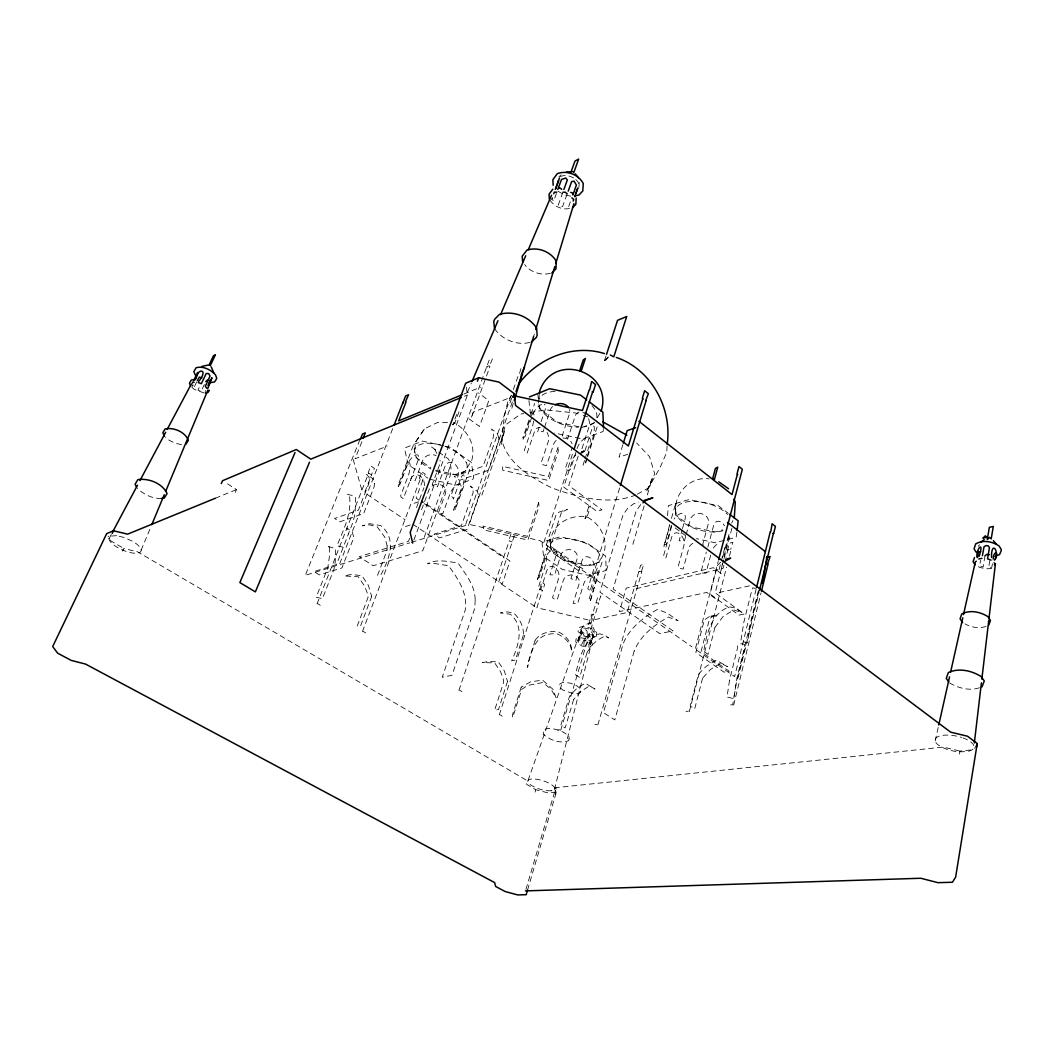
<?xml version="1.0" encoding="UTF-8"?>
<svg xmlns="http://www.w3.org/2000/svg" width="1054" height="1054" viewBox="0 0 1054 1054"><rect width="100%" height="100%" fill="white"/><g stroke="black" fill="none" stroke-linecap="round" stroke-linejoin="round"><path stroke-width="0.75" stroke-dasharray="5 3.75" d="M196.584 382.101L194.028 387.529L192.447 386.475L192.974 384.42M669.698 524.642L663.954 546.38L669.909 525.248M667.577 515.722L668.341 505.67L689.197 499.504L718.459 505.815L728.301 513.311M667.077 445.921L666.787 452.206L660.054 467.594L646.234 492.06L652.242 478.187L646.669 497.198M675.957 513.377C672.742 494.392 689.869 476.065 709.105 478.872M550.649 543.904C549.819 525.142 569.529 514.181 586.393 516.658C602.19 524.312 611.399 544.971 600.069 560.135M538.976 398.399L539.266 395.421M736.97 532.046L736.127 537.237L715.086 542.77L696.325 538.634M414.578 450.269L415.724 441.824L424.485 428.78L437.792 422.364L448.964 422.588M989.798 560.636L988.652 567.526L990.892 567.737L991.893 566.881L993.276 558.554M959.456 754.097L959.904 751.08L973.949 749.657M984.989 555.893L983.105 566.999L979.627 565.734L980.563 560.254M935.175 740.922L938.389 726.614M733.624 705.271L761.067 592.783M756.113 589.278L734.625 676.628L694.441 648.539M758.34 590.925L736.944 678.236L732.728 704.665L730.198 705.034M737.998 678.078L759.038 592.098M578.87 187.428L579.371 181.459M554.417 789.551L590.951 645.549M689.29 711.7L726.588 567.184M729.447 556.077L731.094 549.714L730.264 549.094L727.945 549.661L725.916 557.487M722.543 557.764L729.249 533.429L722.939 561.874M722.543 563.389L721.226 569.397L718.986 569.937L720.949 562.388M723.663 560.043L715.192 592.835L744.164 614.074L738.973 615.114L710.014 593.969L717.445 565.524L722.425 560.425M724.072 558.488L732.161 527.303M723.887 565.326L723.07 568.449L635.957 588.738M695.495 648.342L718.209 561.453M721.344 560.873L724.493 548.778A9.012 5.151 -53.1 0 0 724.625 545.155M710.712 555.115L705.943 573.126L700.726 572.994L706.325 552.006M707.853 547.131L713.571 525.669A9.223 6.179 74.6 0 1 724.506 525.827M685.706 536.288L684.441 540.873L679.105 540.794L682.07 530.122M686.128 534.76L690.33 519.49A9.275 8.024 3.4 0 1 701.463 513.693A9.275 8.024 3.4 0 1 708.38 523.416L702.61 544.878L705.732 545.564M682.491 528.594L685.021 519.438A9.183 4.993 -53.3 0 0 682.32 513.351A9.183 4.993 -53.3 0 0 674.073 519.003M671.279 526.117L666.181 544.286L663.994 544.878M671.451 518.423L675.838 502.85L675.416 514.945L691.516 526.895L714.81 531.98L722.688 529.859M597.855 724.941L641.899 571.439L639.027 571.36M758.893 590.846L750.567 624.245L747.484 642.821L740.817 641.24L743.742 622.637L751.515 591.478L752.833 587.803L755.507 588.422M580.78 629.923L583.349 625.733L590.121 622.703L594.14 629.251L594.192 633.138A6.93 2.846 16.8 0 1 587.605 634.508A6.93 2.846 16.8 0 1 580.78 629.923A6.93 2.846 16.8 0 1 587.355 628.54A6.93 2.846 16.8 0 1 594.192 633.125M527.58 889.984L556.341 792.028L555.919 787.641L943.396 747.075L959.904 751.08M632.874 544.338L644.376 505.064M525.959 889.312L555.919 787.641M590.886 643.941L589.753 643.19C596.959 632.887 588.172 624.469 586.933 641.293L584.272 640.345C592.796 626.577 579.99 626.26 580.504 639.883L578.62 640.279L581.452 630.476L577.328 642.268L578.475 643.019C579.726 626.3 588.514 634.627 581.294 644.903L583.929 645.838C583.402 632.255 596.129 632.598 587.684 646.3L589.568 645.918L593.297 634.692L590.517 644.508L590.886 643.941L593.982 633.559M588.501 624.548L591.492 614.574L593.797 614.06L590.82 624.047L588.514 624.535L590.121 622.703L590.78 624.047M585.787 640.542L586.09 639.541M560.702 730.33L598.712 603.02L595.918 602.914M590.477 600.424L602.229 561.466L587.658 565.405L566.617 560.662L551.005 549.951L549.845 539.305L537.487 579.542L543.785 559.977A8.287 1.462 -77.2 0 1 546.512 556.802A8.287 1.462 -77.2 0 1 544.707 567.777L538.462 587.223L538.634 588.514L540.662 589.871L546.881 570.464A8.208 6.126 74.9 0 1 554.984 567.408A8.208 6.126 74.9 0 1 558.62 578.409L552.52 597.763L554.536 599.107L557.237 599.726L563.297 580.372A8.195 7.273 -5 0 1 573.376 575.128A8.195 7.273 -5 0 1 579.081 583.969L573.112 603.389L577.671 603.56L583.626 584.114A8.248 4.321 -55.7 0 1 591.228 575.629A8.248 4.321 -55.7 0 1 594.522 581.307L588.593 600.885L590.477 600.424L596.327 579.516A8.34 1.199 -77.3 0 0 598.264 568.501A8.34 1.199 -77.3 0 0 595.879 571.769L589.897 591.531L589.805 590.214L587.776 588.83L593.784 569.041A8.419 6.14 74.8 0 0 590.056 557.75A8.419 6.14 74.8 0 0 581.927 560.847L575.8 580.688L570.939 578.646L577.105 558.818A8.445 7.418 -5 0 0 571.228 549.793A8.445 7.418 -5 0 0 560.86 555.155L554.588 574.931L549.938 574.799L556.222 555.05A8.392 4.176 -55.7 0 0 553.126 549.45A8.392 4.176 -55.7 0 0 545.445 558.106L539.147 577.724L537.316 578.211M535.089 792.094L535.761 789.723L526.671 784.4L525.999 779.96L137.626 551.835L123.805 548.488L122.593 551.058L123.753 548.449L110.986 540.979L108.101 536.091M511.836 408.214L513.733 401.982M533.601 336.503L534.312 334.184M592.756 576.538L619.91 487.04M577.632 641.267L580.451 631.926M622.874 444.656L619.041 457.133L627.631 454.353M603.599 429.505L602.967 431.547L582.44 438.965L554.43 433.036M584.93 450.822L591.492 430.296A9.763 1.607 -78.1 0 1 594.311 427.634A9.763 1.607 -78.1 0 1 592.058 440.849L587.091 456.448M584.509 460.519L583.02 465.196L585.207 464.445L587.183 458.253M585.01 458.964L589.976 443.405A9.618 4.585 -53.5 0 0 586.169 437.792A9.618 4.585 -53.5 0 0 577.315 447.91L570.333 469.544L568.185 470.268L565.023 469.597L572.032 448.003M586.591 458.003L585.207 464.445M587.671 456.711L598.013 424.235M578.198 456.118L568.738 485.538L601.966 509.886L596.907 511.361L563.719 487.119L573.192 457.792L575.906 454.814M581.953 448.727L589.041 426.686A9.868 7.022 69.7 0 0 587.803 417.173M499.267 714.941L539.595 589.081L542.415 590.293L536.855 607.71L590.648 620.516L597.868 596.722L600.872 596.024L598.303 602.743M606.063 355.844L604.034 362.115L608.237 357.359M543.877 542.375L573.112 452.153M458.925 690.37L509.253 540.742L512.112 541.98M544.048 428.833L543.06 431.771L539.793 431.086L537.632 431.903L539.121 427.502M544.536 427.371L550.478 409.769A9.881 8.234 -4.9 0 1 553.087 406.04M541.11 421.653L545.076 409.94A9.815 4.374 -53.6 0 0 544.272 404.301M529.622 420.612L523.219 439.254L522.995 437.436L530.425 415.843M530.952 414.301L534.668 403.498M481.862 495.143L504.721 430.085L501.19 444.775L504.247 416.752L508.094 400.428L511.519 395.158M556.42 193.409L553.679 200.945L551.809 199.338L552.362 197.757M512.349 401.851L469.214 524.391L540.083 540.715L692.03 646.853M528.094 780.355L577.236 640.661M465.67 524.352L511.137 395.737M513.324 389.545L518.252 375.606L520.597 374.644M520.953 368.61L518.779 376.001M510.017 402.773L512.139 396.791M421.574 509.767L428.952 489.873A8.709 7.431 -10.9 0 1 439.847 484.537A8.709 7.431 -10.9 0 1 445.434 493.641L438.161 513.588L442.812 513.654L450.058 493.667A8.748 3.887 -55.1 0 1 458.003 484.603A8.748 3.887 -55.1 0 1 460.677 490.07L453.444 510.189L455.275 509.596L469.649 469.583L455.42 474.59L433.431 469.636M568.673 206.584L570.807 200.589M566.973 194.384L562.612 206.531L560.175 206.505L558.317 204.911L562.704 192.777M424.235 537.263L489.161 360.139L492.508 358.703L489.451 366.173M551.809 199.338L552.296 197.981M413.866 540.004L467.475 394.986L465.908 384.684M409.637 538.251L408.491 541.321L359.164 556.736L373.182 565.708L422.786 550.741L450.177 475.749L451.046 468.793L450.44 463.101L448.398 458.951L431.534 446.975L434.828 449.373L436.804 453.497M416.501 507.606L423.919 487.712M362.431 631.596L420.454 478.806L422.746 480.387L416.093 498.12L422.865 502.732M424.406 485.696A8.722 6.825 69.8 0 0 419.242 475.499A8.722 6.825 69.8 0 0 410.862 478.753L403.313 498.687L401.047 497.159L400.678 495.63L408.267 475.67A8.801 2.306 -77.3 0 0 409.993 463.839A8.801 2.306 -77.3 0 0 406.185 466.54L398.504 486.632L398.122 485.077L413.405 445.117L416.093 457.555L430.77 467.778M339.744 563.613L392.892 428.135M317.017 603.929L368.557 473.351L371.667 474.708L364.579 492.732L405.079 519.754M305.765 574.206L359.638 440.388M361.904 441.758L355.053 458.793L387.134 446.132M141.17 550.148L150.538 527.672M467.528 392.009L471.375 382.997M235.253 492.442L236.518 489.57L225.095 482.324M204.357 384.433L201.143 391.284L197.968 390.138L199.825 386.159M205.148 391.548L205.649 390.441M192.447 386.475L192.961 385.382M731.634 523.074L732.952 520.584M108.997 538.778L111.316 534.431M974.607 748.432L976.571 744.77M597.315 417.634L600.411 412.522M466.975 467.857L471.639 460.611C476.329 445.262 467.607 430.203 454.234 422.812L452.97 424.459M415.724 441.824L418.939 437.041M421.495 433.22L424.485 428.78M454.234 422.812L452.798 424.92L457.225 412.984L458.991 411.745L454.735 423.234M640.74 504.576L636.181 510.887L613.125 589.002L673.032 630.924L659.685 633.586L599.937 592.124L623.138 514.602L627.71 508.331L633.375 503.944L638.54 502.086M585.141 518.173L586.393 516.658L587.012 517.171M604.561 360.481L609.186 356.081M558.923 176.888L561.15 174.819M635.931 494.958C608.83 505.696 578.066 497.448 551.664 487.831C530.873 477.383 508.107 464.076 501.717 440.032L505.301 425.065L520.623 414.117L523.759 413.59M637.341 494.181L648.579 487.923L654.705 473.786L649.501 456.645L636.669 442.983M709.395 616.577L704.336 619.963L695.824 652.518L723.966 672.136L729.21 671.253L701.055 651.57L709.526 618.909L711.911 616.853L717.458 614.943L709.395 616.577L712.267 615.997M486.737 366.713L488.937 365.778L489.965 366.568L471.191 417.951L473.351 412.114L510.65 397.384M486.5 367.424L487.251 367.108M463.879 394.051L480.558 387.187M215.345 498.239L236.518 489.57M464.432 396.238L467.475 394.986M986.057 626.392C979.285 628.882 971.169 627.393 964.99 623.876M522.995 437.436L525.116 436.633L532.586 414.841A9.815 4.374 -53.6 0 1 541.506 404.486M582.072 427.41L594.377 422.852M398.122 485.077L399.901 484.432L407.595 464.3A8.906 3.702 -55.1 0 1 415.605 455.012A8.906 3.702 -55.1 0 1 418.056 460.387L410.375 480.664L415.105 480.677L422.759 460.361A8.985 7.589 -10.6 0 1 436.119 455.631M414.169 503.285L418.543 501.783M979.443 687.748C969.575 691.187 958.284 688.143 949.549 682.913M405.447 526.552L411.297 524.655M306.833 574.865L409.782 542.85M411.337 542.375L425.368 538.014M427.595 537.316L466.803 525.129M638.724 571.821L639.422 571.65M641.491 571.149L643.77 564.43L640.634 565.207L627.156 612.545L592.638 620.081M728.354 549.977L727.563 550.162L729.368 543.205L732.899 542.336L730.685 549.411M719.052 592.519L752.095 585.299M569.463 208.494C561.756 210.299 553.218 205.925 549.332 199.153M550.32 273.289C541.176 275.858 530.254 272.195 524.628 264.541M530.043 412.522L545.748 409.848L575.563 413.01L581.624 414.986M529.701 342.458C516.671 345.699 502.099 339.625 494.55 328.677M557.829 730.093L559.832 729.803M594.864 724.704L596.986 724.401M686.009 711.45L688.394 711.107M556.341 792.041L548.014 792.885L535.801 789.736M161.42 498.384C152.527 499.003 143.884 494.3 137.349 488.555M991.774 568.567L985.872 568.791L979.772 567.434L976.267 565.497M570.662 196.136L564.351 194.924L557.382 190.853M579.002 426.765L557.606 422.272L539.358 408.688L538.515 400.665M443.866 445.868L422.43 441.099L405.474 447.673L404.749 449.544L408.135 464.524L427.858 478.16M445.407 446.211L449.992 447.239L471.309 462.403L473.668 477.278L472.996 479.148L455.75 485.09L429.176 479.069M204.252 393.023L194.358 389.453L190.774 386.265M181.459 444.656L175.28 443.233L169.101 440.216L165.676 437.344M343.103 547.224L337.003 545.774C343.222 530.057 351.931 513.838 349.493 496.315L347.161 494.3L353.301 495.709L355.593 497.725L355.185 512.784L353.195 521.572L336.529 564.536L313.973 571.571L319.336 574.891L341.931 567.935L353.854 537.461L352.049 531.44L346.766 528.014L348.531 534.022M583.139 415.474L587.684 416.949M317.728 603.731L320.297 605.299M363.156 631.412L365.633 632.914M459.676 690.225L461.955 691.622M500.044 714.823L502.244 716.167M412.76 524.181L502.271 583.956L509.938 560.965L421.468 500.795M534.773 606.313L498.634 582.203L514.286 535.893L511.071 533.667L508.898 540.135L509.622 540.636M368.913 473.22L368.189 472.732L370.85 465.987L374.486 468.463L371.311 474.84M539.964 588.988L541.598 582.164L544.734 584.298L542.665 590.807L542.046 590.385M424.222 503.654L504.128 557.974M420.085 478.938L419.308 478.397L421.784 471.823L425.249 474.221L422.377 480.505M468.977 418.807L479.491 426.488L488.832 400.625L478.463 392.905M715.271 598.58L706.812 592.414L619.409 611.623L626.234 588.132L713.308 567.698L721.661 573.916M675.219 527.949L685.64 535.616M353.222 459.518L362.154 491.111M455.275 509.596L454.999 508.081L462.245 487.91A8.84 2.016 -77.3 0 0 464.103 476.039A8.84 2.016 -77.3 0 0 460.677 478.845L453.352 499.148L453.062 497.607L450.796 496.039L458.161 475.71A8.946 6.864 70 0 0 454.261 463.681A8.946 6.864 70 0 0 444.959 466.435L437.45 486.816L432.219 484.563L439.768 464.182A8.985 7.589 -10.6 0 0 440.005 460.229M528.937 400.546L530.729 416.37M537.856 394.249L538.357 399.058M440.598 444.999A27.602 13.109 20.4 0 0 415.619 455.815A27.602 13.109 20.4 0 0 430.981 468.885M445.012 446.422A27.602 13.109 20.4 0 1 466.105 462.337M466.237 462.35A27.602 13.109 20.4 0 1 458.885 473.971A27.602 13.109 20.4 0 1 432.377 469.544M962.921 737.905A19.776 7.615 11.2 0 1 973.962 746.179A19.776 7.615 11.2 0 1 965.451 751.739L963.646 751.686A17.878 6.877 11.3 0 1 940.049 745.968L938.6 745.244A19.776 7.615 11.2 0 1 939.259 736.127A19.776 7.615 11.2 0 1 961.617 737.457M531.414 415.645A9.684 1.963 -78.2 0 1 534.049 416.646M533.614 421.047A9.684 1.963 -78.2 0 1 531.901 428.122L524.523 449.715L524.734 451.481L527.132 453.207L534.47 431.653A9.578 6.996 69.6 0 1 540.215 427.423M978.296 546.354A9.631 4.703 9 0 1 979.68 544.826M560.372 176.611A11.291 7.286 21.2 0 1 574.667 178.679M575.774 179.549A11.291 7.286 21.2 0 1 579.16 185.609M551.123 548.66A25.928 11.713 17.3 0 0 581.044 565.089A25.928 11.713 17.3 0 0 599.884 555.155A25.928 11.713 17.3 0 0 570.003 538.713A25.928 11.713 17.3 0 0 551.005 548.647M556.209 440.453A9.539 8.05 -4.9 0 0 553.679 444.103L546.539 465.604L543.39 464.933L541.031 463.233L548.225 441.718A9.578 6.996 69.6 0 0 547.066 432.469M562.955 438.003A9.539 8.05 -4.9 0 1 572.085 443.826M555.036 391.416A30.25 15.929 18.4 0 0 539.305 406.528A30.25 15.929 18.4 0 0 573.863 426.962A30.25 15.929 18.4 0 0 578.422 427.252M594.364 422.377A30.25 15.929 18.4 0 1 584.061 426.896M596.827 417.595A30.25 15.929 18.4 0 0 596.34 412.667A30.25 15.929 18.4 0 0 591.979 405.724M579.015 412.101A9.868 7.022 69.7 0 0 575.128 416.225L567.895 438.306L565.471 436.514L562.19 435.816L569.476 413.735A9.881 8.234 -4.9 0 0 569.529 409.466M582.809 412.391A9.868 7.022 69.7 0 1 584.693 413.484M671.582 525.314A9.051 0.949 -77.6 0 1 669.659 534.114L663.756 555.102L663.73 556.578L665.838 558.093L671.701 537.132A8.972 6.179 74.7 0 1 679.87 533.97A8.972 6.179 74.7 0 1 683.822 545.985L678.078 566.894L680.146 568.383L683.15 569.055L688.855 548.146A8.972 7.852 3.8 0 1 692.873 543.35M722.952 530.742A28.432 13.9 15 0 1 707.129 531.572A28.432 13.9 15 0 1 675.904 513.193A28.432 13.9 15 0 1 699.342 501.77A28.432 13.9 15 0 1 727.589 514.523M713.387 548.067A9.012 5.151 -53.1 0 1 719.987 542.797M329.388 547.131L329.362 556.789L327.781 567.948L316.2 597.196L322.405 598.712L333.934 569.41L335.251 561.782L335.58 548.607L326.819 546.13L329.388 547.131M387.134 545.84L387.095 550.162L377.53 575.484L381.166 574.417C389.361 558.436 397.147 538.963 380.744 525.564L369.506 523.667L362.405 525.827L369.585 524.879L377.121 526.763L384.921 537.329L387.134 545.84M475.17 600.016L474.827 608.184L451.982 675.311L442.219 677.261L465.117 610.569C468.108 593.415 458.095 578.725 448.49 565.734L433.984 563.376L427.292 563.745C437.265 558.66 447.752 561.624 458.095 563.007C465.657 574.377 475.17 585.484 475.17 600.016M498.885 437.818L498.726 441.336L488.542 470.255L459.57 480.295L454.129 476.487L483.048 466.329L493.312 437.384L493.483 433.866L491.52 429.018L496.908 432.957L498.885 437.818M374.499 483.615L374.091 486.908L363.67 513.562L339.796 521.849L334.592 518.476L358.413 510.11L368.9 483.417L369.071 477.449L366.647 474.353L373.314 478.977L374.499 483.615M729.5 680.41L727.01 697.023L733.795 698.67L736.443 682.083L744.335 649.883C750.066 643.757 736.469 640.555 737.457 648.25L729.5 680.41M714.955 627.393L708.038 654.35L703.703 651.306C706.773 634.284 710.804 613.323 729.46 606.841L735.428 608.079L742.135 612.677L733.716 609.95L723.07 616.537L714.955 627.393M702.57 678.183L694.665 708.973L690.225 705.996L698.183 675.179L700.554 671.899L706.14 666.431L716.193 660.16L727.497 666.576L720.567 663.229L710.515 669.461L702.57 678.183M634.192 651.016L614.772 719.908L603.441 712.649L623.217 643.586C629.607 627.907 643.256 617.525 657.472 609.383L667.169 613.046L678.104 620.766L668.355 617.051C654.165 625.088 640.516 635.378 634.192 651.016M596.775 634.745L596.366 636.102L593.982 637.393L584.917 636.3L578.093 631.728L578.382 628.184L580.741 626.866L584.944 626.774L589.871 627.96L594.179 630.081L596.709 632.571L596.775 634.745M580.57 691.108L580.187 692.373L577.579 693.637L572.954 693.598L562.744 689.988L559.858 687.366L559.661 685.113L560.043 683.848L562.612 682.544C569.015 682.188 575.971 684.046 580.438 688.855L580.57 691.108M569.12 738.986L568.646 740.58C560.267 744.216 549.806 740.027 543.337 734.216L543.508 729.987L546.657 728.525C554.628 728.314 563.179 730.58 568.91 736.351L569.12 738.986M587.052 652.518L579.634 677.445L575.405 674.705C579.305 659.422 582.796 640.186 599.568 633.797L604.443 635.061L608.606 637.881L603.731 636.603L597.473 640.147L591.663 645.496L587.052 652.518M573.626 699.5L565.181 727.906L560.847 725.218L569.358 696.773L571.518 693.769L576.498 688.789L585.22 683.124L595.023 689.105L589.489 685.877L580.767 691.516L573.626 699.5M592.44 644.943L590.016 647.077L581.913 646.076L575.8 642.018L575.998 639.093L578.093 637.933L581.848 637.881L586.248 638.935L590.095 640.819L592.361 643.019L592.44 644.943M606.195 568.791L605.642 570.622L587.974 575.273L562.533 569.503L543.601 556.604L542.099 543.798L542.691 541.967L560.135 536.802L586.485 542.678L605.615 556.077L606.195 568.791M588.646 506.974L585.01 518.634L586.393 516.658L586.867 517.633L590.503 505.96L588.646 506.974M535.142 640.292L527.343 664.982L527.646 667.445C531.295 649.699 536.117 631.438 557.487 633.994C564.575 637.169 571.479 643.151 571.466 651.53C572.138 642.308 565.511 634.719 557.276 631.438C549.108 631.056 539.991 633.085 535.142 640.292M521.229 687.103L512.349 715.205L512.718 717.55L521.572 689.5L527.514 685.469L542.823 682.544L551.071 689.197L556.143 698.051L553.1 689.435L542.56 680.12L530.649 681.819L521.229 687.103M561.374 512.534L550.517 546.301L582.888 568.949L577.79 570.24L545.458 547.711L556.328 514.036L559.187 512.046L567.395 509.319L561.374 512.534M507.514 681.411L498.489 709.526L494.655 710.159L503.693 682.122L503.127 678.486L500.545 671.701L494.682 662.834L482.416 662.637L489.03 661.293L498.489 662.07L504.352 670.95L507.514 681.411M523.324 635.364L515.406 660.041L511.598 660.805C518.331 646.221 525.076 626.419 510.307 614.232L500.413 612.901L507.422 611.847L514.088 613.336C519.912 619.12 524.022 626.972 523.324 635.364M538.66 502.56L527.501 536.328L483.061 526.091L483.654 529.872L527.909 540.083L539.016 506.421L538.66 502.56M558.067 447.199L548.37 476.592L502.271 466.29L502.771 470.255L548.673 480.519L558.33 451.204L558.067 447.199M478.793 496.25L467.093 529.437L439.558 537.909L433.945 534.154L461.428 525.577L473.22 492.35L472.811 489.649L470.361 486.026L477.396 491.401L478.793 496.25M371.706 596.38L360.784 625.351L357.135 626.274L368.057 597.381L367.49 593.547L364.71 586.327L358.255 576.775L344.289 575.958L351.114 574.43L361.878 575.695L368.347 585.273L371.706 596.38M116.572 535.656L110.854 536.104A17.299 6.166 23.2 0 0 117.521 547.5L119.062 548.199A15.639 5.573 23.2 0 0 138.1 552.823L139.181 552.744A17.299 6.166 23.2 0 0 132.778 541.387L124.609 537.606L116.572 535.656M551.176 790.803L550.056 790.737A12.688 4.058 17.1 0 1 533.416 786.455L532.244 785.928A14.031 4.493 17.1 0 1 531.308 779.051A14.031 4.493 17.1 0 1 550.386 783.965A14.031 4.493 17.1 0 1 551.176 790.803M555.682 794.413L555.208 790.026L555.642 794.4"/><path stroke-width="1.5" d="M192.5 383.129L192.526 382.167L194.134 382.273M206.874 388.333L205.319 386.317L210.023 376.054L208.692 373.577L206.228 373.498L201.367 383.682L198.152 382.51M667.156 444.353C672.439 408.517 651.372 369.256 616.3 357.438M601.175 411.244C613.507 371.14 553.627 351.245 539.701 390.968L539.411 393.946M737.141 530.452L738.156 520.808L729.539 514.247M974.344 742.965L981.406 682.847M981.841 679.158L988.744 620.529M988.929 618.909L995.398 563.877L994.159 562.796M734.269 518.081L735.297 502.099L733.887 499.161M573.02 194.41L572.638 192.987L570.715 192.395M976.689 746.575L977.177 743.505L967.559 736.232L950.668 732.174L515.538 405.395L514.299 393.682L513.1 397.094M977.229 743.544L955.635 877.152L952.434 882.251L937.955 882.672L920.788 878.259L525.498 890.894M994.594 560.135C999.982 551.466 991.208 539.543 991.511 557.447M995.305 559.239C999.245 548.897 992.947 552.718 993.276 558.554M987.282 539.556L989.35 527.329L993.29 526.46L991.195 538.937L989.522 537.382L988.006 538.989M979.179 556.328C984.555 539.622 975.925 548.923 976.979 557.079M982.42 555.656L984.041 546.683L986.241 545.55L988.323 545.932L989.442 547.658L987.558 558.844L991.063 560.122M762.45 583.046L767.009 556.472M977.48 557.606L978.586 551.532L980.694 551.874M938.745 725.02L949.535 676.905M950.603 672.109L962.789 617.776M963.501 614.587L975.293 562.019L976.267 561.15M761.462 591.202L768.023 564.259M756.509 587.684L770.263 531.73M759.433 590.503L773.465 533.179M197.612 374.262L197.77 372.563M718.63 559.872L742.345 469.241L738.973 466.54L737.036 473.905L737.787 474.511M737.286 474.656L732.043 494.576L638.948 421.297M714.322 479.754L717.721 467.185L715.442 468.384L712.57 478.924M527.58 889.984L526.196 894.688L517.738 894.925L505.169 891.539L495.617 886.454L494.682 882.62L85.532 664.073L71.25 660.41L57.654 653.177L52.7 646.537L106.665 533.64L113.503 530.781L127.639 534.154L215.345 498.239M514.207 400.428L533.601 336.503M535.735 329.48L554.812 266.609M555.774 263.46L573.929 203.633M620.384 485.459L646.115 400.665M642.676 399.084L628.395 445.947L585.075 412.522M623.349 443.088L627.183 430.599L635.733 427.687M606.564 354.302L617.539 320.337L626.722 316.503L613.797 356.832L610.345 354.987M589.199 389.848L582.467 410.507L514.457 395.856M574.127 449.044L592.77 391.482M579.66 370.784L583.244 359.967L585.392 358.465L581.136 371.351L580.596 370.468M558.238 181.578L558.528 180.748L555.682 188.666M553.772 193.778L554.338 192.171L556.789 192.184M513.034 397.042L514.233 393.629L498.964 382.088L478.714 377.754L477.409 381.179M515.999 391.482L521.651 375.448M524.51 367.148L521.124 375.053M572.941 194.95L576.38 185.056L574.061 181.169L571.65 181.617L568.225 191.117M574.773 196.624L577.816 188.034L576.037 192.842M563.89 189.483L567.329 179.984L565.774 178.034L561.532 179.457L557.777 189.457M570.688 172.909L574.97 161.078L578.659 159.075L573.771 172.658L572.678 171.499M555.353 189.377L559.529 177.942M197.454 374.789L195.701 378.649M573.178 201.09L573.771 199.496L571.9 197.875M984.989 555.893L986.636 554.43L989.403 554.681M405.974 402.154L398.662 420.875L462.35 394.67M394.091 425.091L403.05 402.259M360.284 439.518L362.51 434.011L365.29 432.865L363.077 438.385M974.476 557.592L973.079 561.703L975.095 564.852M151.776 524.668L164.266 494.708M165.649 491.388L207.941 389.914M309.507 462.192L255.371 591.874L239.864 582.585L295.015 452.548M472.008 381.495L497.962 320.732M500.531 314.711L525.709 255.753M528.291 249.693L551.558 195.201M221.274 483.588L222.565 480.716L296.306 449.518L310.772 459.162L461.388 397.477M207.967 388.149L211.959 377.754L208.06 385.777M208.349 384.67L209.812 380.968M208.982 365.251L213.395 355.857L215.411 354.763L210.273 365.698L210.075 364.513M988.639 625.404L990.47 620.477L987.967 616.695C980.391 611.807 970.062 609.634 961.775 613.929L960.062 618.869L962.645 622.611M195.346 379.73C196.979 367.556 209.496 368.452 198.679 381.416M197.269 380.665L199.272 377.148L201.815 377.872M193.712 380.586L196.439 374.802M112.264 533.39L113.542 530.768M982.025 686.879L984.278 680.976L981.103 676.484C971.551 670.607 958.903 667.683 948.35 672.557L946.268 678.473L948.732 681.793M197.124 373.366L197.651 372.576M112.857 531.532L137.507 485.183M139.958 480.584L165.676 432.245M167.178 429.4L191.367 383.919M205.714 381.548L207.361 380.204L209.351 380.336M519.214 383.287C538.265 358.044 573.363 343.762 604.482 353.577M209.364 390.402L207.928 392.47L205.477 392.839M186.018 444.09L188.363 440.282C184.924 431.758 173.87 427.265 165.122 428.886L162.83 432.746L164.543 436.382M980.628 542.178L984.278 539.582M552.849 189.18L549.042 194.2L549.332 199.153M572.48 207.862L575.866 204.292L576.169 197.968M551.822 273.026L555.985 268.849L556.275 261.168C550.452 251.419 537.659 246.57 526.868 250.18L522.165 256.227L522.679 262.156M531.256 342.221L536.367 337.399L537.171 335.119L536.618 328.097C528.858 316.266 513.1 310.377 499.491 314.355L494.576 319.362L493.733 321.641L494.55 328.677M978.731 558.989L981.972 558.33M994.383 564.746L995.398 563.877M642.993 502.811L646.392 500.163L652.848 497.831L644.178 500.36M724.836 561.308L730.659 558.093L725.521 559.318M580.899 453.128L584.153 451.125L581.65 451.968M994.936 556.512L999.587 554.496L1001.023 551.268L1001.3 549.556L999.1 545.972C992.407 541.4 982.934 539.635 975.688 543.904L974.067 548.844L976.32 552.388M403.55 402.615L402.892 402.905L405.606 395.988L408.544 394.723L405.474 401.798M478.661 377.78L465.684 383.208L410.164 532.481L412.72 543.087M529.451 396.936L549.674 388.715L580.464 395.079L586.696 399.835M201.762 366.436L207.928 365.079M766.377 557.382L770.118 556.512L767.615 563.943M574.931 195.873L578.975 195.003L582.796 190.972L583.27 183.501C578.475 174.503 566.828 170.01 557.263 173.686L552.863 179.681L553.166 185.28M558.778 188.06L559.885 188.047M566.433 171.986L570.833 171.723M195.069 379.427L191.38 380.007L190.01 382.115L189.483 383.208L190.774 386.265M210.313 382.628L214.449 381.996L216.057 379.638L216.755 378.149L215.398 374.697C210.576 369.651 203.198 365.804 196.123 367.714L193.857 371.601L195.28 375.053M161.42 498.384L164.226 498.12L167.085 493.575C162.263 483.259 148.759 478.029 137.85 479.623L135.083 484.247L136.598 487.119M562.902 192.21L565.366 192.223L567.25 193.857M602.848 421.877L626.814 435.157M718.775 481.823L728.551 488.74M713.598 478.753L714.454 479.254M560.517 188.337L561.703 189.364M589.186 401.745L602.888 412.206L603.534 427.937M727.471 522.415L765.388 551.664M589.7 389.651L591.65 381.495L595.536 384.565L593.046 392.272L592.269 391.68M770.777 531.611L772.134 523.785L775.415 526.381L773.596 533.811L772.951 533.311M643.177 398.899L642.347 398.241L644.64 390.731L648.329 393.695L645.615 400.849M993.355 540.649L996.267 544.088M575.273 173.844L578.422 177.783M211.208 366.871L213.857 372.997M555.155 404.71A9.881 8.234 -4.9 0 1 568.554 407.503M983.092 537.988L986.926 537.369L985.332 535.801L983.092 537.988"/></g></svg>
